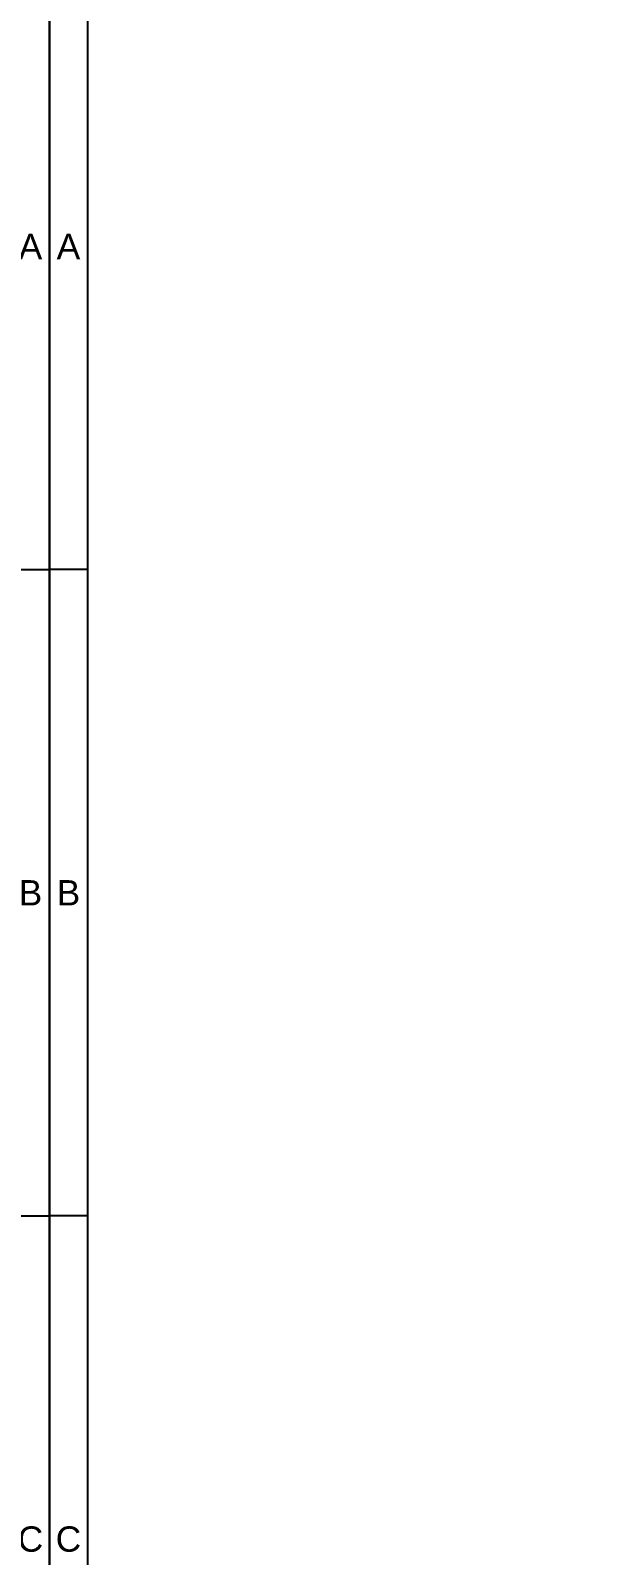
# Model space of a CAD drawing. Header units: millimetres. Extents: x 173893 to 258446, y -176540 to -123824.
# Drawn here: x 190886 to 191950, y -174682 to -171823 of the extents above; entities that cross this region are included whole.
import ezdxf
from ezdxf.enums import TextEntityAlignment as Align

# ---------------------------------------------------------------- set-up
doc = ezdxf.new("R2010")
doc.units = ezdxf.units.MM
doc.header["$LTSCALE"] = 3
doc.layers.add('@.TEXT', color=7, linetype='Continuous')
doc.layers.add('@.VISIBLE', color=7, linetype='Continuous')
doc.styles.add('Arial', font='arial.ttf')

# ---------------------------------------------------------------- blocks, each defined once
blk = doc.blocks.new('KHUNG BAN VE (Made by Tung)')
at = {"layer": '@.VISIBLE', "color": 8}
for p, q in [((3, 156), (0, 156)), ((294, 156), (297, 156)), ((3, 105), (0, 105)), ((294, 105), (297, 105))]:
    blk.add_line(p, q, dxfattribs=at)
for points in [[(0, 0), (297, 0), (297, 210), (0, 210)], [(3, 3), (294, 3), (294, 207), (3, 207)]]:
    blk.add_lwpolyline(points, close=True, dxfattribs=at)
at = {"layer": '@.TEXT', "color": 1, "style": 'Arial'}
for s, p in [('A', (1.5, 181.5)), ('A', (295.5, 181.5)), ('B', (1.5, 130.5)), ('B', (295.5, 130.5)), ('C', (1.5, 79.5)), ('C', (295.5, 79.5))]:
    blk.add_text(s, height=2, dxfattribs=at).set_placement(p, align=Align.MIDDLE_CENTER)
for tag, height, p in [('DESIGNER_NAME', 2, (38, 15.5)), ('PROJECT_CODE', 2, (258.5, 15.5)), ('SCALE', 2, (289, 15.5)), ('APPROVED_NAME', 2, (38, 10.5)), ('CUSTOMER_NAME', 2, (258.5, 10.5)), ('PAGE', 2, (289, 10.5)), ('DRAWING_NAME', 4, (173, 8)), ('TOTAL', 2, (289, 5.5))]:
    blk.add_attdef(tag, text='', height=height, dxfattribs=at).set_placement(p, align=Align.MIDDLE_CENTER)

msp = doc.modelspace()

# ---------------------------------------------------------------- block references
at = {"layer": '@.VISIBLE', "xscale": 23.76, "yscale": 23.76, "zscale": 23.76}
for p in [(183864.63, -176540.26), (190921.35, -176540.26)]:
    msp.add_blockref('KHUNG BAN VE (Made by Tung)', p, dxfattribs=at)

doc.saveas('drawing.dxf')
